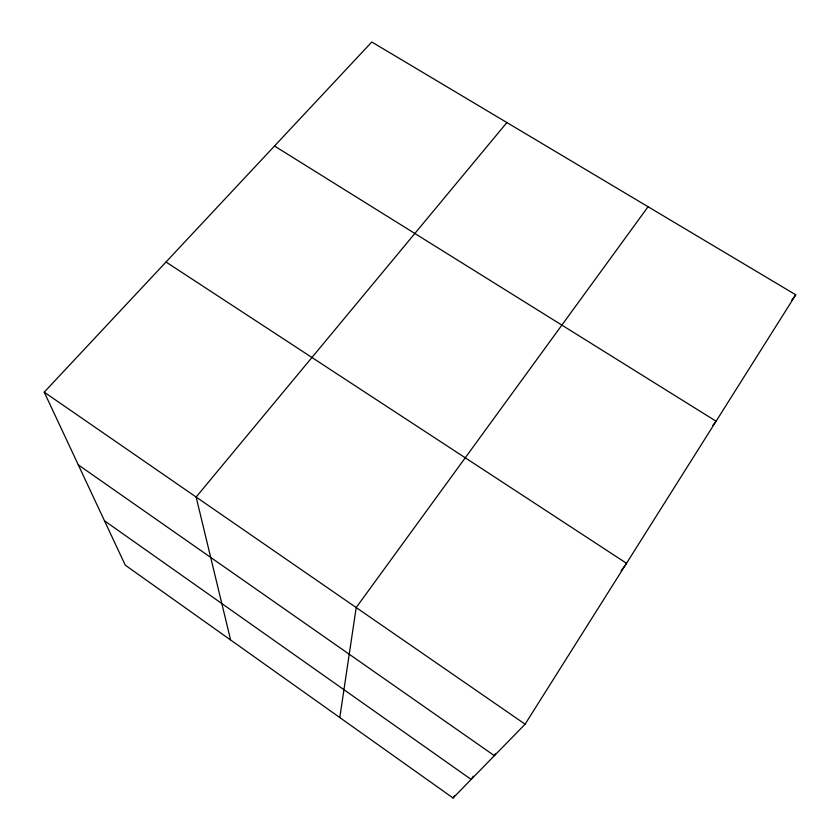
<?xml version="1.0" encoding="UTF-8"?>
<svg xmlns="http://www.w3.org/2000/svg" width="840" height="840" viewBox="0 0 840 840"><rect width="100%" height="100%" fill="white"/><g stroke="black" fill="none" stroke-linecap="round" stroke-linejoin="round"><path stroke-width="1.26" d="M339.801 717.549L356.192 607.551L648.071 206.734M525.115 724.185L795.764 294.808L371.805 42L44.237 392.165L125.265 565.152L453.054 798L525.115 724.185L44.237 392.165M495.768 753.47L494.372 755.675L78.298 464.877M473.267 776.15L471.177 779.436L104.496 520.8M453.054 798L454.451 795.816M621.191 570.727L626.525 563.304L165.995 262.007M791.857 300.017L795.764 294.808M712.856 425.366L716.079 421.218L274.502 146.024M506.888 122.556L196.13 497.038L230.612 639.986"/></g></svg>
